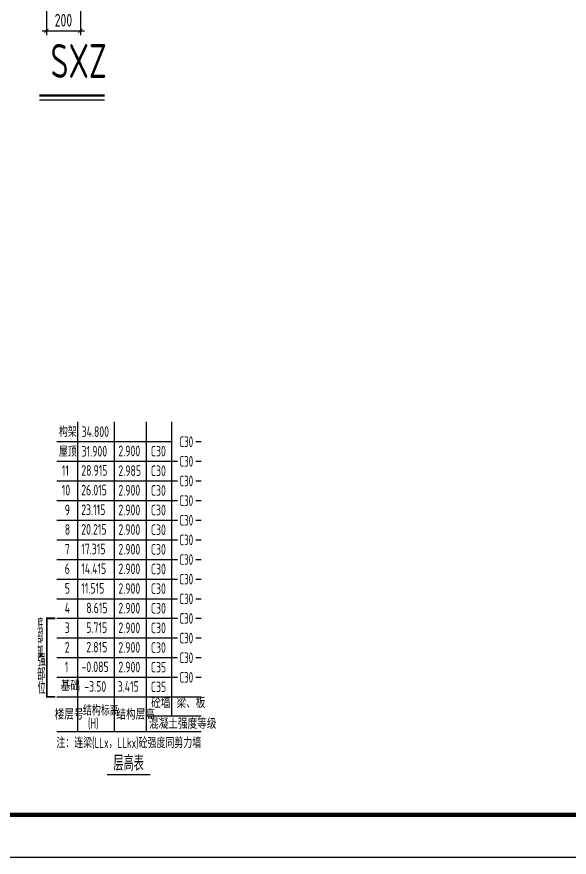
# Model space of a CAD drawing. Extents: x -668857 to 143095, y -247466 to 228182.
# Drawn here: x -171430 to -158397, y -178424 to -158591 of the extents above; entities that cross this region are included whole.
import ezdxf
from ezdxf.enums import TextEntityAlignment as Align

# ---------------------------------------------------------------- set-up
doc = ezdxf.new("R2010")
doc.units = 0
doc.header["$LTSCALE"] = 1000
doc.layers.get('0').update_dxf_attribs({"linetype": 'CONTINUOUS'})
doc.layers.get('DEFPOINTS').update_dxf_attribs({"linetype": 'CONTINUOUS'})
for name, color, linetype in [('-TK', 7, 'CONTINUOUS'), ('DIM', 2, 'CONTINUOUS'), ('NUM', 7, 'CONTINUOUS'), ('REIN', 6, 'CONTINUOUS'), ('S-0-TEXT', 7, 'CONTINUOUS'), ('S-B表格', 2, 'CONTINUOUS'), ('TAB', 7, 'CONTINUOUS'), ('TEXT', 2, 'CONTINUOUS'), ('水平筋标注', 7, 'CONTINUOUS')]:
    doc.layers.add(name, color=color, linetype=linetype)
doc.layers.add('7549', color=9, linetype='CONTINUOUS', lineweight=18)
doc.styles.add('TSSD_DIMENSION', font='Tssdeng.shx', dxfattribs={"width": 0.7, "bigfont": 'tssdchn.shx'})
doc.styles.add('TSSD_Norm', font='Tssdeng.shx', dxfattribs={"bigfont": 'tssdchn.shx'})
doc.styles.add('TSSD_REIN', font='tssdeng.shx', dxfattribs={"width": 0.7, "height": 300, "bigfont": 'tssdchn.shx'})
doc.dimstyles.new('TSSD_25_100', dxfattribs={"dimtxt": 300, "dimasz": 100, "dimexe": 100, "dimexo": 250, "dimgap": 100, "dimtad": 1, "dimdec": 0, "dimlfac": 0.25, "dimzin": 0, "dimdsep": 46, "dimtxsty": 'TSSD_DIMENSION', "dimblk": 'ARCHTICK', "dimcen": 0, "dimdle": 100, "dimclrt": 7, "dimadec": 0, "dimazin": 0, "dimtfac": 1, "dimtdec": 0, "dimtix": 1, "dimtmove": 2, "dimatfit": 3, "dimldrblk": 'ARCHTICK', "dimfxl": 0, "dimtolj": 1, "dimtzin": 0, "dimarcsym": 0})

# ---------------------------------------------------------------- blocks, each defined once
blk = doc.blocks.new('A1')
blk.add_lwpolyline([(0, 59400), (0, 0), (84100, 0), (84100, 59400)], close=True)
at = {"const_width": 100}
blk.add_lwpolyline([(2500, 58400), (2500, 1000), (83100, 1000), (83100, 58400)], close=True, dxfattribs=at)
blk = doc.blocks.new('B20200424131938')
at = {"layer": '7549', "const_width": 40}
blk.add_lwpolyline([(417, 3688), (217, 3688), (217, 1834), (417, 1834)], dxfattribs=at)
at = {"layer": 'S-0-TEXT'}
blk.add_lwpolyline([(1641, 0, 27, 27, 0), (2658, 0, 0, 0, 0)], format="xyseb", dxfattribs=at)
at = {"layer": 'S-B表格'}
for p, q in [((952, 1021), (952, 8323)), ((1817, 1021), (1817, 8323)), ((2567, 1021), (2567, 8323)), ((3167, 1385), (3167, 8323)), ((452, 7859), (3167, 7859)), ((3731, 7859), (3862, 7859)), ((3731, 7859), (3862, 7859)), ((3731, 7859), (3862, 7859)), ((3731, 7859), (3862, 7859)), ((3731, 7859), (3862, 7859)), ((3731, 7859), (3862, 7859)), ((452, 7396), (3167, 7396)), ((452, 7396), (3167, 7396)), ((452, 7396), (3167, 7396)), ((452, 7396), (3167, 7396)), ((3167, 7396), (3298, 7396)), ((3167, 7396), (3298, 7396)), ((3167, 7396), (3298, 7396)), ((3167, 7396), (3298, 7396)), ((3167, 7396), (3298, 7396)), ((3167, 7396), (3298, 7396)), ((3731, 7396), (3862, 7396)), ((3731, 7396), (3862, 7396)), ((3731, 7396), (3862, 7396)), ((3731, 7396), (3862, 7396)), ((3731, 7396), (3862, 7396)), ((3731, 7396), (3862, 7396)), ((452, 6932), (3167, 6932)), ((452, 6932), (3167, 6932)), ((3167, 6932), (3298, 6932)), ((3167, 6932), (3298, 6932)), ((3167, 6932), (3298, 6932)), ((3731, 6932), (3862, 6932)), ((3731, 6932), (3862, 6932)), ((3731, 6932), (3862, 6932)), ((452, 6469), (3167, 6469)), ((452, 6469), (3167, 6469)), ((3167, 6469), (3298, 6469)), ((3167, 6469), (3298, 6469)), ((3167, 6469), (3298, 6469)), ((3731, 6469), (3862, 6469)), ((3731, 6469), (3862, 6469)), ((3731, 6469), (3862, 6469)), ((452, 6005), (3167, 6005)), ((452, 6005), (3167, 6005)), ((3167, 6005), (3298, 6005)), ((3167, 6005), (3298, 6005)), ((3167, 6005), (3298, 6005)), ((3731, 6005), (3862, 6005)), ((3731, 6005), (3862, 6005)), ((3731, 6005), (3862, 6005)), ((452, 5542), (3167, 5542)), ((452, 5542), (3167, 5542)), ((3167, 5542), (3298, 5542)), ((3167, 5542), (3298, 5542)), ((3167, 5542), (3298, 5542)), ((3731, 5542), (3862, 5542)), ((3731, 5542), (3862, 5542)), ((3731, 5542), (3862, 5542)), ((452, 5078), (3167, 5078)), ((452, 5078), (3167, 5078)), ((3167, 5078), (3298, 5078)), ((3167, 5078), (3298, 5078)), ((3167, 5078), (3298, 5078)), ((3731, 5078), (3862, 5078)), ((3731, 5078), (3862, 5078)), ((3731, 5078), (3862, 5078)), ((452, 4615), (3167, 4615)), ((3167, 4615), (3298, 4615)), ((3731, 4615), (3862, 4615)), ((452, 4151), (3167, 4151)), ((3167, 4151), (3298, 4151)), ((3731, 4151), (3862, 4151)), ((452, 3688), (3167, 3688)), ((3167, 3688), (3298, 3688)), ((3731, 3688), (3862, 3688)), ((452, 3224), (3167, 3224)), ((3167, 3224), (3298, 3224)), ((3731, 3224), (3862, 3224)), ((452, 2761), (3167, 2761)), ((3167, 2761), (3298, 2761)), ((3731, 2761), (3862, 2761)), ((452, 2297), (3167, 2297)), ((3167, 2297), (3298, 2297)), ((3731, 2297), (3862, 2297)), ((452, 1834), (3167, 1834)), ((452, 1834), (3862, 1834)), ((452, 1834), (2854, 1834)), ((452, 1834), (2854, 1834)), ((2567, 1385), (3862, 1385)), ((452, 1021), (3862, 1021))]:
    blk.add_line(p, q, dxfattribs=at)
at = {"style": 'TSSD_REIN'}
for s, width, p, p2 in [('底', 0.535575, (-3, 3408), (134, 3408)), ('部', 0.530918, (-3, 3100), (134, 3100)), ('加', 0.526341, (-3, 2774), (134, 2774))]:
    blk.add_text(s, height=285, dxfattribs=dict(at, width=width)).set_placement(p, p2, align=Align.FIT)
for s, height, width, p in [('强', 285, 0.535575, (-3, 2477)), ('部', 285, 0.535575, (-13, 2146)), ('位', 285, 0.535575, (-3, 1820)), ('砼墙', 250, 0.7, (2681, 1495)), ('梁、板', 250, 0.7, (3279, 1495))]:
    blk.add_text(s, height=height, dxfattribs=dict(at, width=width)).set_placement(p, align=Align.BOTTOM_LEFT)
for s, width, p in [('结构标高', 0.65, (1070, 1392)), ('楼层号', 0.7, (405, 1299)), ('结构层高', 0.7, (1860, 1299)), ('(H)', 0.65, (1188, 1086)), ('混凝土强度等级', 0.7, (2629, 1080))]:
    blk.add_text(s, height=250, dxfattribs=dict(at, width=width)).set_placement(p)
at = {"layer": 'S-0-TEXT', "style": 'TSSD_REIN', "width": 0.7}
blk.add_text('层高表', height=360, dxfattribs=at).set_placement((1790, 90))
at = {"layer": 'S-B表格', "style": 'TSSD_REIN'}
for s, width, p in [('构架', 0.65, (503, 7966)), ('34.800', 0.7, (1039, 7969)), ('C30', 0.65, (3345, 7731)), ('C30', 0.65, (3345, 7731)), ('屋顶', 0.65, (503, 7502)), ('31.900', 0.7, (1039, 7505)), ('2.900', 0.7, (1907, 7512)), ('C30', 0.7, (2675, 7508)), ('C30', 0.65, (3345, 7268)), ('C30', 0.65, (3345, 7268)), ('11', 0.7, (572, 7050)), ('28.915', 0.7, (1031, 7053)), ('2.985', 0.7, (1907, 7048)), ('C30', 0.7, (2675, 7045)), ('C30', 0.65, (3345, 6804)), ('10', 0.7, (572, 6587)), ('26.015', 0.7, (1031, 6590)), ('2.900', 0.7, (1907, 6585)), ('C30', 0.7, (2675, 6581)), ('C30', 0.65, (3345, 6341)), ('9', 0.7, (642, 6123)), ('23.115', 0.7, (1031, 6126)), ('2.900', 0.7, (1907, 6121)), ('C30', 0.7, (2675, 6118)), ('C30', 0.65, (3345, 5877)), ('8', 0.7, (642, 5660)), ('20.215', 0.7, (1031, 5663)), ('2.900', 0.7, (1907, 5658)), ('C30', 0.7, (2675, 5654)), ('C30', 0.65, (3345, 5414)), ('7', 0.7, (642, 5196)), ('17.315', 0.7, (1031, 5199)), ('2.900', 0.7, (1907, 5194)), ('C30', 0.7, (2675, 5191)), ('C30', 0.65, (3345, 4950)), ('6', 0.7, (642, 4733)), ('14.415', 0.7, (1031, 4736)), ('2.900', 0.7, (1907, 4731)), ('C30', 0.7, (2675, 4727)), ('C30', 0.65, (3345, 4487)), ('5', 0.7, (642, 4269)), ('11.515', 0.7, (1031, 4272)), ('2.900', 0.7, (1907, 4267)), ('C30', 0.7, (2675, 4264)), ('C30', 0.65, (3345, 4023)), ('4', 0.7, (642, 3806)), ('8.615', 0.7, (1150, 3809)), ('2.900', 0.7, (1907, 3804)), ('C30', 0.7, (2675, 3800)), ('C30', 0.65, (3345, 3560)), ('3', 0.7, (642, 3342)), ('5.715', 0.7, (1150, 3345)), ('2.900', 0.7, (1907, 3340)), ('C30', 0.7, (2675, 3337)), ('C30', 0.65, (3345, 3096)), ('2', 0.7, (642, 2879)), ('2.815', 0.7, (1150, 2882)), ('2.900', 0.7, (1907, 2877)), ('C30', 0.7, (2675, 2873)), ('C30', 0.65, (3345, 2633)), ('1', 0.7, (642, 2415)), ('-0.085', 0.7, (1038, 2418)), ('2.900', 0.7, (1907, 2413)), ('C35', 0.7, (2675, 2410)), ('C30', 0.65, (3345, 2169)), ('基础', 0.7, (545, 1974)), ('-3.50', 0.7, (1103, 1955)), ('3.415', 0.7, (1891, 1955)), ('C35', 0.7, (2675, 1946))]:
    blk.add_text(s, height=250, dxfattribs=dict(at, width=width)).set_placement(p)
at = {"layer": 'TEXT', "style": 'TSSD_REIN', "width": 0.65}
blk.add_text('注：连梁(LLx，LLkx)砼强度同剪力墙', height=250, dxfattribs=at).set_placement((443, 627))
blk = doc.blocks.new('_ArchTick')
at = {"color": 0, "linetype": 'ByBlock', "const_width": 0.15}
blk.add_lwpolyline([(-0.5, -0.5), (0.5, 0.5)], dxfattribs=at)
blk = doc.blocks.new('*D487')
at = {"layer": 'DEFPOINTS', "color": 0}
for p in [(-2170451, -2239944), (-2169698, -2239944), (-2170451, -2241544)]:
    blk.add_point(p, dxfattribs=at)
at = {"layer": 'DIM', "color": 0, "lineweight": -2}
for p, q in [((-2170201, -2239944), (-2169598, -2239944)), ((-2169698, -2241644), (-2169698, -2239844)), ((-2170201, -2241544), (-2169598, -2241544))]:
    blk.add_line(p, q, dxfattribs=at)
at = {"layer": 'DIM', "color": 0, "lineweight": -2, "xscale": 100, "yscale": 100, "zscale": 100}
for p, rotation in [((-2169698, -2239944), 90), ((-2169698, -2241544), 270)]:
    blk.add_blockref('_ArchTick', p, dxfattribs=dict(at, rotation=rotation))
at = {"layer": 'DIM', "color": 7, "insert": (-2169948, -2240744), "char_height": 300, "attachment_point": 5, "rotation": 90, "style": 'TSSD_DIMENSION'}
blk.add_mtext('\\A1;400', dxfattribs=at)
blk = doc.blocks.new('*D488')
at = {"layer": 'DEFPOINTS', "color": 0}
for p in [(-2171251, -2241544), (-2170451, -2241544), (-2170451, -2242262)]:
    blk.add_point(p, dxfattribs=at)
at = {"layer": 'DIM', "color": 0, "lineweight": -2}
for p, q in [((-2171251, -2241794), (-2171251, -2242362)), ((-2170451, -2241794), (-2170451, -2242362)), ((-2171351, -2242262), (-2170351, -2242262))]:
    blk.add_line(p, q, dxfattribs=at)
at = {"layer": 'DIM', "color": 0, "lineweight": -2, "xscale": 100, "yscale": 100, "zscale": 100, "rotation": 180}
blk.add_blockref('_ArchTick', (-2171251, -2242262), dxfattribs=at)
at = {"layer": 'DIM', "color": 0, "lineweight": -2, "xscale": 100, "yscale": 100, "zscale": 100}
blk.add_blockref('_ArchTick', (-2170451, -2242262), dxfattribs=at)
at = {"layer": 'DIM', "color": 7, "insert": (-2170851, -2242012), "char_height": 300, "attachment_point": 5, "style": 'TSSD_DIMENSION'}
blk.add_mtext('\\A1;200', dxfattribs=at)
blk = doc.blocks.new('20210516.22535182')
at = {"layer": 'NUM', "const_width": 50}
blk.add_lwpolyline([(-2171416.3, -2243788.9), (-2169880.2, -2243788.9)], dxfattribs=at)
at = {"layer": 'NUM'}
blk.add_lwpolyline([(-2171416.3, -2243888.9), (-2169880.2, -2243888.9)], dxfattribs=at)
at = {"layer": 'REIN', "const_width": 30}
blk.add_lwpolyline([(-2170639.9, -2240225.4), (-2170530.5, -2240116.1), (-2170530.5, -2240024.1), (-2171170.5, -2240024.1), (-2171170.5, -2241464.1), (-2170530.5, -2241464.1), (-2170530.5, -2240024.1), (-2170622.5, -2240024.1), (-2170731.8, -2240133.5)], dxfattribs=at)
at = {"layer": 'REIN', "const_width": 50}
for points in [[(-2171130.5, -2240089.1, 1), (-2171080.5, -2240089.1, 1)], [(-2170620.5, -2240089.1, 1), (-2170570.5, -2240089.1, 1)], [(-2171130.5, -2240774, 1), (-2171080.5, -2240774, 1)], [(-2170620.5, -2240774, 1), (-2170570.5, -2240774, 1)], [(-2171130.5, -2241399.1, 1), (-2171080.5, -2241399.1, 1)], [(-2170620.5, -2241399.1, 1), (-2170570.5, -2241399.1, 1)]]:
    blk.add_lwpolyline(points, format="xyb", close=True, dxfattribs=at)
at = {"layer": 'REIN', "const_width": 30}
blk.add_lwpolyline([(-2170985.5, -2240709), (-2171105.5, -2240709, 1), (-2171105.5, -2240839), (-2170595.5, -2240839, 1), (-2170595.5, -2240709), (-2170715.5, -2240709)], format="xyb", dxfattribs=at)
at = {"layer": 'TAB'}
blk.add_lwpolyline([(-2170450.5, -2239944.1), (-2171250.5, -2239944.1), (-2171250.5, -2241544.1), (-2170450.5, -2241544.1)], close=True, dxfattribs=at)
at = {"layer": 'TEXT'}
blk.add_line((-2170850.5, -2239944.1), (-2170850.5, -2238232.9), dxfattribs=at)
at = {"layer": 'NUM', "style": 'TSSD_Norm', "width": 0.7}
blk.add_text('SXZ', height=800, dxfattribs=at).set_placement((-2171153.5, -2243612), align=Align.BOTTOM_LEFT)
at = {"layer": 'TEXT', "style": 'TSSD_REIN', "width": 0.7}
for s, p in [('200x400', (-2170737.5, -2238476.9)), ('%%1328@100', (-2170737.5, -2239204.1)), ('31.900~32.900m', (-2170737.5, -2239619.9))]:
    blk.add_text(s, height=300, dxfattribs=at).set_placement(p)
at = {"layer": 'TEXT', "color": 1, "style": 'TSSD_REIN', "width": 0.7}
blk.add_text('6%%13216', height=300, dxfattribs=at).set_placement((-2170737.5, -2238829.1))
at = {"layer": 'DIM'}
for p1, p2, distance, picture, middle in [((-2170450.5, -2241544.1), (-2170450.5, -2239944.1), -752.1, '*D487', (-2169948.5, -2240744.1)), ((-2171250.5, -2241544.1), (-2170450.5, -2241544.1), -717.6, '*D488', (-2170850.5, -2242011.8))]:
    dim = blk.add_aligned_dim(p1=p1, p2=p2, distance=distance, dimstyle='TSSD_25_100', dxfattribs=at)
    dim.commit()
    dim.dimension.update_dxf_attribs({"geometry": picture, "text_midpoint": middle})

msp = doc.modelspace()

# ---------------------------------------------------------------- linework, layer by layer
at = {"layer": 'S-B表格', "color": 6, "linetype": 'ByBlock', "ltscale": 0.5, "const_width": 30}
msp.add_lwpolyline([(-170488.58, -169079.38), (-167642.2, -169079.38)], dxfattribs=at)

# ---------------------------------------------------------------- block references
at = {"layer": '-TK'}
msp.add_blockref('A1', (-229464.73, -178424.26), dxfattribs=at)
at = {"layer": 'S-B表格'}
msp.add_blockref('B20200424131938', (-170940.22, -176474.98), dxfattribs=at)
at = {"layer": '水平筋标注'}
msp.add_blockref('20210516.22535182', (2000521.26, 2083339.47), dxfattribs=at)

doc.saveas('drawing.dxf')
